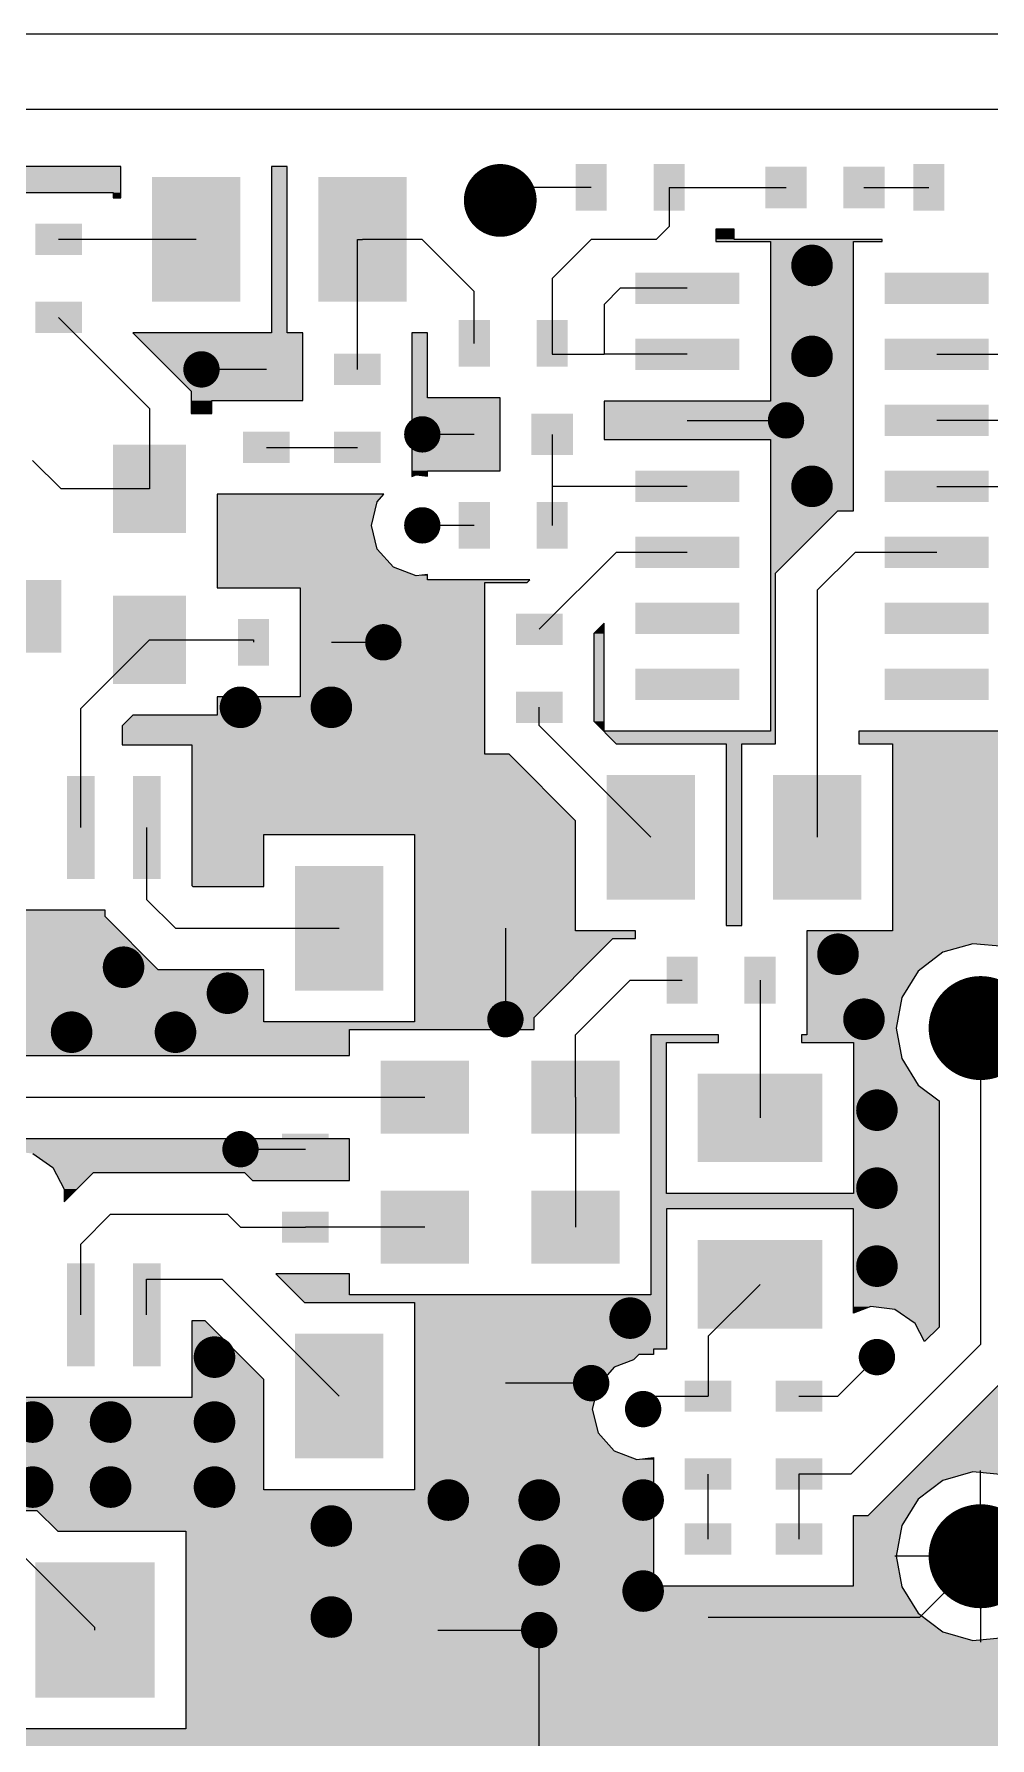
# Model space of a CAD drawing. Extents: x 295 to 953, y 10 to 290.
# Drawn here: x 731.6 to 761.9, y 186.8 to 240.8 of the extents above; entities that cross this region are included whole.
import ezdxf

# ---------------------------------------------------------------- set-up
doc = ezdxf.new("R2010")
doc.units = 0
doc.header["$LTSCALE"] = 5
doc.header["$MEASUREMENT"] = 0
doc.layers.get('0').update_dxf_attribs({"linetype": 'CONTINUOUS', "lineweight": 25})
doc.layers.add('16_COMP_GBR', color=1, linetype='CONTINUOUS')

msp = doc.modelspace()

# ---------------------------------------------------------------- linework, layer by layer
for points, const_width in [([(745.8, 235.563, 1), (746.955, 235.563, 1)], 1.155), ([(755.948, 233.5, 1), (756.608, 233.5, 1)], 0.66), ([(755.948, 230.613, 1), (756.608, 230.613, 1)], 0.66), ([(736.601, 230.2, 1), (737.179, 230.2, 1)], 0.577), ([(755.164, 228.583, 1), (755.741, 228.583, 1)], 0.577), ([(743.614, 228.138, 1), (744.191, 228.138, 1)], 0.577), ([(755.948, 226.488, 1), (756.608, 226.488, 1)], 0.66), ([(743.614, 225.25, 1), (744.191, 225.25, 1)], 0.577), ([(742.376, 221.538, 1), (742.954, 221.538, 1)], 0.577), ([(737.798, 219.475, 1), (738.458, 219.475, 1)], 0.66), ([(740.685, 219.475, 1), (741.345, 219.475, 1)], 0.66), ([(756.773, 211.638, 1), (757.433, 211.638, 1)], 0.66), ([(734.085, 211.225, 1), (734.745, 211.225, 1)], 0.66), ([(737.385, 210.4, 1), (738.045, 210.4, 1)], 0.66), ([(760.807, 209.294, 1), (762.457, 209.294, 1)], 1.65), ([(746.254, 209.575, 1), (746.831, 209.575, 1)], 0.577), ([(757.598, 209.575, 1), (758.258, 209.575, 1)], 0.66), ([(732.435, 209.163, 1), (733.095, 209.163, 1)], 0.66), ([(735.735, 209.163, 1), (736.395, 209.163, 1)], 0.66), ([(758.01, 206.688, 1), (758.67, 206.688, 1)], 0.66), ([(737.839, 205.45, 1), (738.416, 205.45, 1)], 0.577), ([(758.01, 204.213, 1), (758.67, 204.213, 1)], 0.66), ([(758.01, 201.738, 1), (758.67, 201.738, 1)], 0.66), ([(750.173, 200.088, 1), (750.833, 200.088, 1)], 0.66), ([(736.973, 198.85, 1), (737.633, 198.85, 1)], 0.66), ([(758.051, 198.85, 1), (758.629, 198.85, 1)], 0.577), ([(748.976, 198.025, 1), (749.554, 198.025, 1)], 0.577), ([(731.198, 196.788, 1), (731.858, 196.788, 1)], 0.66), ([(733.673, 196.788, 1), (734.333, 196.788, 1)], 0.66), ([(736.973, 196.788, 1), (737.633, 196.788, 1)], 0.66), ([(750.626, 197.2, 1), (751.204, 197.2, 1)], 0.577), ([(731.198, 194.725, 1), (731.858, 194.725, 1)], 0.66), ([(733.673, 194.725, 1), (734.333, 194.725, 1)], 0.66), ([(736.973, 194.725, 1), (737.633, 194.725, 1)], 0.66), ([(744.398, 194.313, 1), (745.058, 194.313, 1)], 0.66), ([(747.285, 194.313, 1), (747.945, 194.313, 1)], 0.66), ([(750.585, 194.313, 1), (751.245, 194.313, 1)], 0.66), ([(740.685, 193.488, 1), (741.345, 193.488, 1)], 0.66), ([(760.807, 192.53, 1), (762.457, 192.53, 1)], 1.65), ([(747.285, 192.25, 1), (747.945, 192.25, 1)], 0.66), ([(750.585, 191.425, 1), (751.245, 191.425, 1)], 0.66), ([(740.685, 190.6, 1), (741.345, 190.6, 1)], 0.66), ([(747.326, 190.188, 1), (747.904, 190.188, 1)], 0.577)]:
    msp.add_lwpolyline(points, format="xyb", close=True, dxfattribs=dict(const_width=const_width))
for points in [[(749.76, 236.718), (749.76, 235.233), (748.77, 236.718), (748.77, 235.233)], [(752.235, 236.718), (752.235, 235.233), (751.245, 236.718), (751.245, 235.233)], [(756.113, 236.635), (756.113, 235.315), (754.793, 236.635), (754.793, 235.315)], [(758.588, 236.635), (758.588, 235.315), (757.268, 236.635), (757.268, 235.315)], [(760.485, 236.718), (760.485, 235.233), (759.495, 236.718), (759.495, 235.233)], [(738.128, 236.305), (738.128, 232.345), (735.323, 236.305), (735.323, 232.345)], [(743.408, 236.305), (743.408, 232.345), (740.603, 236.305), (740.603, 232.345)], [(733.095, 234.82), (733.095, 233.83), (731.61, 234.82), (731.61, 233.83)], [(753.968, 233.269), (753.968, 232.279), (750.668, 233.269), (750.668, 232.279)], [(761.888, 233.269), (761.888, 232.279), (758.588, 233.269), (758.588, 232.279)], [(733.095, 232.345), (733.095, 231.355), (731.61, 232.345), (731.61, 231.355)], [(746.048, 231.768), (746.048, 230.283), (745.058, 231.768), (745.058, 230.283)], [(748.523, 231.768), (748.523, 230.283), (747.533, 231.768), (747.533, 230.283)], [(753.968, 231.174), (753.968, 230.184), (750.668, 231.174), (750.668, 230.184)], [(761.888, 231.174), (761.888, 230.184), (758.588, 231.174), (758.588, 230.184)], [(739.695, 230.695), (739.695, 229.705), (738.21, 230.695), (738.21, 229.705)], [(742.583, 230.695), (742.583, 229.705), (741.098, 230.695), (741.098, 229.705)], [(746.213, 228.798), (746.213, 227.478), (744.893, 228.798), (744.893, 227.478)], [(748.688, 228.798), (748.688, 227.478), (747.368, 228.798), (747.368, 227.478)], [(753.968, 229.078), (753.968, 228.088), (750.668, 229.078), (750.668, 228.088)], [(761.888, 229.078), (761.888, 228.088), (758.588, 229.078), (758.588, 228.088)], [(739.695, 228.22), (739.695, 227.23), (738.21, 228.22), (738.21, 227.23)], [(742.583, 228.22), (742.583, 227.23), (741.098, 228.22), (741.098, 227.23)], [(736.395, 227.808), (736.395, 225.003), (734.085, 227.808), (734.085, 225.003)], [(753.968, 226.983), (753.968, 225.993), (750.668, 226.983), (750.668, 225.993)], [(761.888, 226.983), (761.888, 225.993), (758.588, 226.983), (758.588, 225.993)], [(746.048, 225.993), (746.048, 224.508), (745.058, 225.993), (745.058, 224.508)], [(748.523, 225.993), (748.523, 224.508), (747.533, 225.993), (747.533, 224.508)], [(753.968, 224.887), (753.968, 223.897), (750.668, 224.887), (750.668, 223.897)], [(761.888, 224.887), (761.888, 223.897), (758.588, 224.887), (758.588, 223.897)], [(732.435, 223.518), (732.435, 221.208), (729.63, 223.518), (729.63, 221.208)], [(736.395, 223.023), (736.395, 220.218), (734.085, 223.023), (734.085, 220.218)], [(739.035, 222.28), (739.035, 220.795), (738.045, 222.28), (738.045, 220.795)], [(741.51, 222.28), (741.51, 220.795), (740.52, 222.28), (740.52, 220.795)], [(748.358, 222.445), (748.358, 221.455), (746.873, 222.445), (746.873, 221.455)], [(753.968, 222.792), (753.968, 221.802), (750.668, 222.792), (750.668, 221.802)], [(761.888, 222.792), (761.888, 221.802), (758.588, 222.792), (758.588, 221.802)], [(753.968, 220.696), (753.968, 219.706), (750.668, 220.696), (750.668, 219.706)], [(761.888, 220.696), (761.888, 219.706), (758.588, 220.696), (758.588, 219.706)], [(748.358, 219.97), (748.358, 218.98), (746.873, 219.97), (746.873, 218.98)], [(733.494, 217.29), (733.494, 214.021), (732.614, 217.29), (732.614, 214.021)], [(735.589, 217.29), (735.589, 214.021), (734.71, 217.29), (734.71, 214.021)], [(752.565, 217.33), (752.565, 213.37), (749.76, 217.33), (749.76, 213.37)], [(757.845, 217.33), (757.845, 213.37), (755.04, 217.33), (755.04, 213.37)], [(742.665, 214.443), (742.665, 210.483), (739.86, 214.443), (739.86, 210.483)], [(747.945, 214.443), (747.945, 210.483), (745.14, 214.443), (745.14, 210.483)], [(752.648, 211.555), (752.648, 210.07), (751.658, 211.555), (751.658, 210.07)], [(755.123, 211.555), (755.123, 210.07), (754.133, 211.555), (754.133, 210.07)], [(745.388, 208.255), (745.388, 205.945), (742.583, 208.255), (742.583, 205.945)], [(750.173, 208.255), (750.173, 205.945), (747.368, 208.255), (747.368, 205.945)], [(756.608, 207.843), (756.608, 205.038), (752.648, 207.843), (752.648, 205.038)], [(740.933, 205.945), (740.933, 204.955), (739.448, 205.945), (739.448, 204.955)], [(745.388, 204.13), (745.388, 201.82), (742.583, 204.13), (742.583, 201.82)], [(750.173, 204.13), (750.173, 201.82), (747.368, 204.13), (747.368, 201.82)], [(740.933, 203.47), (740.933, 202.48), (739.448, 203.47), (739.448, 202.48)], [(756.608, 202.563), (756.608, 199.758), (752.648, 202.563), (752.648, 199.758)], [(733.494, 201.829), (733.494, 198.56), (732.614, 201.829), (732.614, 198.56)], [(735.589, 201.829), (735.589, 198.56), (734.71, 201.829), (734.71, 198.56)], [(742.665, 199.593), (742.665, 195.633), (739.86, 199.593), (739.86, 195.633)], [(747.945, 199.593), (747.945, 195.633), (745.14, 199.593), (745.14, 195.633)], [(753.72, 198.108), (753.72, 197.118), (752.235, 198.108), (752.235, 197.118)], [(756.608, 198.108), (756.608, 197.118), (755.123, 198.108), (755.123, 197.118)], [(753.72, 195.633), (753.72, 194.643), (752.235, 195.633), (752.235, 194.643)], [(756.608, 195.633), (756.608, 194.643), (755.123, 195.633), (755.123, 194.643)], [(753.72, 193.57), (753.72, 192.58), (752.235, 193.57), (752.235, 192.58)], [(756.608, 193.57), (756.608, 192.58), (755.123, 193.57), (755.123, 192.58)], [(735.405, 192.333), (735.405, 188.043), (731.61, 192.333), (731.61, 188.043)], [(746.295, 192.333), (746.295, 188.043), (742.5, 192.333), (742.5, 188.043)], [(753.72, 191.095), (753.72, 190.105), (752.235, 191.095), (752.235, 190.105)], [(756.608, 191.095), (756.608, 190.105), (755.123, 191.095), (755.123, 190.105)]]:
    msp.add_solid(points)
at = {"layer": '16_COMP_GBR', "color": 7}
for p, q in [((796.785, 240.843), (649.358, 240.843)), ((794.64, 238.45), (708.428, 238.45)), ((734.333, 236.635), (709.748, 236.635)), ((734.333, 235.645), (734.333, 236.635)), ((739.118, 236.635), (739.118, 231.355)), ((739.613, 236.635), (739.118, 236.635)), ((739.613, 231.355), (739.613, 236.635)), ((730.62, 235.81), (734.085, 235.81)), ((734.085, 235.81), (734.085, 235.645)), ((746.378, 235.563), (746.79, 235.975)), ((749.265, 235.975), (746.79, 235.975)), ((751.74, 235.975), (755.453, 235.975)), ((751.74, 235.975), (751.74, 234.738)), ((757.928, 235.975), (759.99, 235.975)), ((734.085, 235.645), (734.333, 235.645)), ((751.328, 234.325), (751.74, 234.738)), ((736.725, 234.325), (732.353, 234.325)), ((741.84, 234.325), (742.005, 234.325)), ((741.84, 230.2), (741.84, 234.325)), ((743.903, 234.325), (742.005, 234.325)), ((743.903, 234.325), (745.553, 232.675)), ((748.028, 233.088), (749.265, 234.325)), ((751.328, 234.325), (749.265, 234.325)), ((753.225, 234.655), (753.225, 234.259)), ((753.803, 234.655), (753.225, 234.655)), ((753.225, 234.259), (754.958, 234.259)), ((753.803, 234.325), (753.803, 234.655)), ((758.505, 234.325), (753.803, 234.325)), ((754.958, 234.259), (754.958, 229.194)), ((757.598, 234.259), (758.505, 234.259)), ((757.598, 225.712), (757.598, 234.259)), ((758.505, 234.259), (758.505, 234.325)), ((748.028, 233.088), (748.028, 231.025)), ((745.553, 231.025), (745.553, 232.675)), ((749.678, 232.263), (750.189, 232.774)), ((752.318, 232.774), (750.189, 232.774)), ((749.678, 232.263), (749.678, 230.679)), ((732.353, 231.85), (735.24, 228.963)), ((739.118, 231.355), (734.715, 231.355)), ((734.715, 231.355), (736.56, 229.509)), ((740.108, 231.355), (739.613, 231.355)), ((740.108, 229.21), (740.108, 231.355)), ((743.573, 231.355), (743.573, 226.801)), ((744.068, 231.355), (743.573, 231.355)), ((744.068, 229.293), (744.068, 231.355)), ((748.028, 231.025), (748.028, 230.679)), ((748.028, 230.679), (749.678, 230.679)), ((752.318, 230.679), (749.678, 230.679)), ((760.238, 230.679), (762.531, 230.679)), ((738.953, 230.2), (736.89, 230.2)), ((736.56, 229.509), (736.56, 228.798)), ((735.24, 228.963), (735.24, 226.405)), ((736.56, 228.798), (737.22, 228.798)), ((737.22, 229.21), (740.108, 229.21)), ((737.22, 228.798), (737.22, 229.21)), ((746.378, 229.293), (744.068, 229.293)), ((746.378, 226.983), (746.378, 229.293)), ((749.678, 229.194), (749.678, 227.973)), ((754.958, 229.194), (749.678, 229.194)), ((752.318, 228.583), (755.453, 228.583)), ((762.465, 228.583), (760.238, 228.583)), ((738.953, 227.725), (741.84, 227.725)), ((745.553, 228.138), (743.903, 228.138)), ((748.028, 228.138), (748.028, 226.488)), ((749.678, 227.973), (754.958, 227.973)), ((754.958, 227.973), (754.958, 218.716)), ((731.528, 227.313), (732.435, 226.405)), ((743.573, 226.801), (743.708, 226.854)), ((743.708, 226.854), (744.068, 226.809)), ((744.068, 226.983), (746.378, 226.983)), ((744.068, 226.809), (744.068, 226.983)), ((735.24, 226.405), (732.435, 226.405)), ((737.385, 226.24), (737.385, 223.27)), ((742.685, 226.24), (737.385, 226.24)), ((742.474, 226.001), (742.685, 226.24)), ((752.318, 226.488), (748.028, 226.488)), ((748.028, 226.488), (748.028, 225.25)), ((760.238, 226.488), (765.765, 226.488)), ((742.287, 225.25), (742.474, 226.001)), ((755.123, 223.734), (757.101, 225.712)), ((757.101, 225.712), (757.598, 225.712)), ((742.474, 224.499), (742.287, 225.25)), ((745.553, 225.25), (743.903, 225.25)), ((742.985, 223.922), (742.474, 224.499)), ((743.708, 223.648), (742.985, 223.922)), ((747.615, 221.95), (750.057, 224.392)), ((752.318, 224.392), (750.057, 224.392)), ((756.443, 223.188), (757.647, 224.392)), ((760.238, 224.392), (757.647, 224.392)), ((744.068, 223.691), (743.708, 223.648)), ((744.068, 223.518), (744.068, 223.691)), ((747.316, 223.518), (744.068, 223.518)), ((745.883, 223.435), (747.234, 223.435)), ((745.883, 217.99), (745.883, 223.435)), ((747.234, 223.435), (747.316, 223.518)), ((755.123, 218.32), (755.123, 223.734)), ((737.385, 223.27), (740.025, 223.27)), ((740.025, 223.27), (740.025, 219.805)), ((756.443, 223.188), (756.443, 215.35)), ((749.678, 222.146), (749.348, 221.816)), ((749.348, 221.816), (749.348, 219.033)), ((749.678, 218.716), (749.678, 222.146)), ((735.24, 221.62), (733.054, 219.434)), ((735.24, 221.62), (738.54, 221.62)), ((738.54, 221.62), (738.54, 221.538)), ((741.015, 221.538), (742.665, 221.538)), ((737.385, 219.805), (737.385, 219.228)), ((740.025, 219.805), (737.385, 219.805)), ((733.054, 215.655), (733.054, 219.434)), ((734.715, 219.228), (734.374, 218.888)), ((737.385, 219.228), (734.715, 219.228)), ((747.615, 218.898), (747.615, 219.475)), ((749.348, 219.033), (750.06, 218.32)), ((734.374, 218.888), (734.374, 218.28)), ((751.163, 215.35), (747.615, 218.898)), ((754.958, 218.716), (749.678, 218.716)), ((757.763, 218.716), (757.763, 218.32)), ((762.878, 218.716), (757.763, 218.716)), ((734.374, 218.28), (736.58, 218.28)), ((736.58, 218.28), (736.58, 213.816)), ((746.656, 217.99), (745.883, 217.99)), ((748.77, 215.876), (746.656, 217.99)), ((750.06, 218.32), (753.555, 218.32)), ((753.555, 218.32), (753.555, 212.545)), ((754.05, 218.32), (755.123, 218.32)), ((754.05, 212.545), (754.05, 218.32)), ((757.763, 218.32), (758.835, 218.32)), ((758.835, 218.32), (758.835, 212.38)), ((748.77, 212.38), (748.77, 215.876)), ((735.149, 215.655), (735.149, 213.378)), ((738.87, 215.433), (743.655, 215.433)), ((738.87, 213.783), (738.87, 215.433)), ((743.655, 215.433), (743.655, 209.493)), ((736.58, 213.816), (736.611, 213.783)), ((736.611, 213.783), (738.87, 213.783)), ((736.065, 212.463), (735.149, 213.378)), ((733.829, 213.032), (729.529, 213.032)), ((733.829, 212.832), (733.829, 213.032)), ((735.519, 211.143), (733.829, 212.832)), ((753.555, 212.545), (754.05, 212.545)), ((736.065, 212.463), (741.263, 212.463)), ((746.543, 212.463), (746.543, 209.575)), ((747.45, 209.626), (749.956, 212.132)), ((750.668, 212.38), (748.77, 212.38)), ((749.956, 212.132), (750.668, 212.132)), ((750.668, 212.132), (750.668, 212.38)), ((756.113, 212.38), (756.113, 209.08)), ((758.835, 212.38), (756.113, 212.38)), ((760.434, 211.699), (759.647, 211.105)), ((761.384, 211.969), (760.434, 211.699)), ((762.368, 211.878), (761.384, 211.969)), ((738.87, 211.143), (735.519, 211.143)), ((738.87, 209.493), (738.87, 211.143)), ((759.647, 211.105), (759.127, 210.265)), ((750.503, 210.813), (748.77, 209.08)), ((750.503, 210.813), (752.153, 210.813)), ((754.628, 210.813), (754.628, 206.44)), ((759.127, 210.265), (758.946, 209.294)), ((743.655, 209.493), (738.87, 209.493)), ((747.45, 209.245), (747.45, 209.626)), ((758.946, 209.294), (759.127, 208.324)), ((761.632, 209.294), (761.632, 199.254)), ((741.593, 209.245), (747.45, 209.245)), ((741.593, 208.42), (741.593, 209.245)), ((748.77, 207.1), (748.77, 209.08)), ((751.163, 209.08), (751.163, 200.83)), ((753.308, 209.08), (751.163, 209.08)), ((751.658, 208.833), (753.308, 208.833)), ((751.658, 204.048), (751.658, 208.833)), ((753.308, 208.833), (753.308, 209.08)), ((755.948, 209.08), (755.948, 208.833)), ((756.113, 209.08), (755.948, 209.08)), ((755.948, 208.833), (757.598, 208.833)), ((757.598, 208.833), (757.598, 204.048)), ((728.094, 208.42), (741.593, 208.42)), ((759.127, 208.324), (759.647, 207.484)), ((759.647, 207.484), (760.312, 206.983)), ((728.64, 207.1), (743.985, 207.1)), ((748.77, 207.1), (748.77, 202.975)), ((760.312, 206.983), (760.312, 199.8)), ((741.593, 205.78), (729.186, 205.78)), ((741.593, 204.46), (741.593, 205.78)), ((731.531, 205.31), (732.168, 204.871)), ((738.128, 205.45), (740.19, 205.45)), ((732.168, 204.871), (732.526, 204.186)), ((732.526, 203.779), (733.456, 204.707)), ((733.456, 204.707), (738.261, 204.707)), ((738.261, 204.707), (738.51, 204.46)), ((738.51, 204.46), (741.593, 204.46)), ((732.526, 204.186), (732.526, 203.779)), ((757.598, 204.048), (751.658, 204.048)), ((734.003, 203.388), (733.054, 202.439)), ((734.003, 203.388), (737.715, 203.388)), ((738.128, 202.975), (737.715, 203.388)), ((751.658, 203.553), (751.658, 200.058)), ((757.598, 203.553), (751.658, 203.553)), ((757.598, 200.246), (757.598, 203.553)), ((738.128, 202.975), (740.19, 202.975)), ((743.985, 202.975), (740.19, 202.975)), ((733.054, 200.195), (733.054, 202.439)), ((735.149, 201.325), (737.55, 201.325)), ((735.149, 200.195), (735.149, 201.325)), ((741.263, 197.613), (737.55, 201.325)), ((739.253, 201.49), (740.16, 200.583)), ((741.593, 201.49), (739.253, 201.49)), ((741.593, 200.83), (741.593, 201.49)), ((751.163, 200.83), (741.593, 200.83)), ((754.628, 201.16), (752.978, 199.51)), ((740.16, 200.583), (743.655, 200.583)), ((743.655, 200.583), (743.655, 194.643)), ((758.145, 200.454), (757.598, 200.246)), ((758.913, 200.36), (758.145, 200.454)), ((759.549, 199.921), (758.913, 200.36)), ((736.58, 200.005), (736.58, 197.571)), ((737.004, 200.005), (736.58, 200.005)), ((738.87, 198.139), (737.004, 200.005)), ((751.658, 200.058), (751.658, 200.056)), ((751.658, 200.056), (751.658, 199.098)), ((759.853, 199.342), (759.549, 199.921)), ((760.312, 199.8), (759.853, 199.342)), ((751.245, 199.098), (751.245, 198.932)), ((751.658, 199.098), (751.245, 199.098)), ((752.978, 199.51), (752.978, 197.613)), ((757.515, 195.138), (761.632, 199.254)), ((749.998, 198.528), (749.486, 197.951)), ((750.608, 198.761), (749.998, 198.528)), ((750.781, 198.932), (750.608, 198.761)), ((751.245, 198.932), (750.781, 198.932)), ((758.34, 198.85), (757.103, 197.613)), ((758.061, 193.818), (762.952, 198.708)), ((738.87, 194.643), (738.87, 198.139)), ((749.265, 198.025), (746.543, 198.025)), ((749.486, 197.951), (749.3, 197.2)), ((736.58, 197.571), (730.373, 197.571)), ((750.915, 197.2), (751.328, 197.613)), ((751.328, 197.613), (752.978, 197.613)), ((755.865, 197.613), (757.103, 197.613)), ((749.3, 197.2), (749.486, 196.449)), ((749.486, 196.449), (749.998, 195.872)), ((749.998, 195.872), (750.72, 195.598)), ((750.72, 195.598), (751.245, 195.661)), ((751.245, 195.661), (751.245, 191.59)), ((761.632, 192.53), (761.632, 195.255)), ((752.978, 193.075), (752.978, 195.138)), ((757.515, 195.138), (755.865, 195.138)), ((755.865, 195.138), (755.865, 193.075)), ((760.434, 194.935), (759.647, 194.341)), ((761.384, 195.205), (760.434, 194.935)), ((762.368, 195.114), (761.384, 195.205)), ((743.655, 194.643), (738.87, 194.643)), ((759.647, 194.341), (759.127, 193.501)), ((730.538, 193.983), (731.661, 193.983)), ((731.661, 193.983), (732.323, 193.323)), ((757.598, 193.818), (758.061, 193.818)), ((757.598, 191.59), (757.598, 193.818)), ((732.323, 193.323), (736.395, 193.323)), ((736.395, 193.323), (736.395, 187.053)), ((759.127, 193.501), (758.946, 192.53)), ((731.115, 192.663), (733.508, 190.27)), ((761.632, 192.53), (758.908, 192.53)), ((758.946, 192.53), (759.127, 191.56)), ((761.632, 192.53), (759.701, 190.6)), ((761.632, 192.53), (761.632, 189.806)), ((761.632, 192.53), (764.356, 192.53)), ((751.245, 191.59), (757.598, 191.59)), ((759.127, 191.56), (759.647, 190.72)), ((752.978, 190.6), (755.865, 190.6)), ((755.865, 190.6), (759.701, 190.6)), ((759.647, 190.72), (760.434, 190.126)), ((733.508, 190.188), (733.508, 190.27)), ((744.398, 190.188), (747.615, 190.188)), ((747.615, 186.475), (747.615, 190.188)), ((760.434, 190.126), (761.384, 189.856)), ((761.384, 189.856), (762.368, 189.947)), ((736.395, 187.053), (730.62, 187.053))]:
    msp.add_line(p, q, dxfattribs=at)
for points in [[(709.748, 235.81), (709.748, 236.635), (734.333, 235.81), (734.333, 236.635)], [(709.748, 236.635), (709.748, 236.635), (734.333, 236.635), (709.748, 236.635)], [(739.118, 231.355), (739.118, 236.635), (739.613, 231.355), (739.613, 236.635)], [(739.118, 236.635), (739.118, 236.635), (739.613, 236.635), (739.118, 236.635)], [(709.748, 235.81), (709.748, 235.81), (730.62, 235.81), (734.085, 235.81)], [(734.085, 235.645), (734.085, 235.81), (734.333, 235.645), (734.333, 235.81)], [(753.225, 234.325), (753.225, 234.655), (753.803, 234.325), (753.803, 234.655)], [(753.225, 234.655), (753.225, 234.655), (753.803, 234.655), (753.225, 234.655)], [(753.225, 234.259), (753.225, 234.325), (758.505, 234.259), (758.505, 234.325)], [(753.225, 234.325), (753.225, 234.325), (758.505, 234.325), (753.803, 234.325)], [(754.958, 229.194), (754.958, 234.259), (757.598, 229.194), (757.598, 234.259)], [(754.958, 234.259), (754.958, 234.259), (757.598, 234.259), (758.505, 234.259)], [(736.56, 229.509), (734.715, 231.355), (740.108, 229.509), (740.108, 231.355)], [(734.907, 231.355), (737.012, 231.355), (740.108, 231.355), (739.613, 231.355)], [(743.573, 229.293), (743.573, 231.355), (744.068, 229.293), (744.068, 231.355)], [(743.573, 231.355), (743.573, 231.355), (744.068, 231.355), (743.573, 231.355)], [(736.56, 229.21), (736.56, 229.509), (740.108, 229.21), (740.108, 229.509)], [(736.56, 228.798), (736.56, 229.21), (737.22, 228.798), (737.22, 229.21)], [(736.56, 229.21), (736.56, 229.21), (737.22, 229.21), (740.108, 229.21)], [(743.573, 229.292), (743.573, 229.293), (746.378, 229.292), (744.068, 229.293)], [(743.573, 226.983), (743.573, 229.292), (746.378, 226.983), (746.378, 229.292)], [(749.678, 227.973), (749.678, 229.194), (757.598, 227.973), (757.598, 229.194)], [(754.958, 225.712), (754.958, 227.973), (757.598, 225.712), (757.598, 227.973)], [(743.573, 226.982), (743.573, 226.983), (744.068, 226.982), (746.378, 226.983)], [(743.573, 226.854), (743.573, 226.982), (744.068, 226.854), (744.068, 226.982)], [(743.573, 226.801), (743.573, 226.854), (743.573, 226.801), (743.708, 226.854)], [(744.068, 226.809), (743.708, 226.854), (744.068, 226.809), (744.068, 226.854)], [(737.385, 226.001), (737.385, 226.24), (742.474, 226.001), (742.685, 226.24)], [(737.385, 226.24), (737.385, 226.24), (742.685, 226.24), (737.385, 226.24)], [(737.385, 225.25), (737.385, 226.001), (742.287, 225.25), (742.474, 226.001)], [(754.958, 223.734), (754.958, 225.712), (755.123, 223.734), (757.101, 225.712)], [(754.958, 225.712), (754.958, 225.712), (757.101, 225.712), (757.598, 225.712)], [(737.385, 224.499), (737.385, 225.25), (742.474, 224.499), (742.287, 225.25)], [(737.385, 223.922), (737.385, 224.499), (742.985, 223.922), (742.474, 224.499)], [(737.385, 223.648), (737.385, 223.922), (743.708, 223.648), (742.985, 223.922)], [(737.385, 223.518), (737.385, 223.648), (744.068, 223.518), (744.068, 223.648)], [(737.385, 223.517), (737.385, 223.518), (747.316, 223.517), (744.068, 223.518)], [(737.385, 223.435), (737.385, 223.517), (747.234, 223.435), (747.316, 223.517)], [(737.385, 223.27), (737.385, 223.435), (745.883, 223.27), (745.883, 223.435)], [(737.385, 223.435), (737.385, 223.435), (745.883, 223.435), (747.234, 223.435)], [(743.708, 223.648), (744.068, 223.691), (744.068, 223.648), (744.068, 223.691)], [(754.958, 218.716), (754.958, 223.734), (755.123, 218.716), (755.123, 223.734)], [(740.025, 219.805), (740.025, 223.27), (745.883, 219.805), (745.883, 223.27)], [(749.348, 221.816), (749.678, 222.146), (749.678, 221.816), (749.678, 222.146)], [(749.348, 219.033), (749.348, 221.816), (749.678, 219.033), (749.678, 221.816)], [(737.385, 219.228), (737.385, 219.805), (745.883, 219.228), (745.883, 219.805)], [(734.374, 218.888), (734.715, 219.228), (745.883, 218.888), (745.883, 219.228)], [(749.664, 218.716), (749.348, 219.033), (749.678, 218.716), (749.678, 219.033)], [(734.374, 218.28), (734.374, 218.888), (745.883, 218.28), (745.883, 218.888)], [(750.06, 218.32), (749.664, 218.716), (755.123, 218.32), (755.123, 218.716)], [(757.763, 218.32), (757.763, 218.716), (766.838, 218.32), (766.838, 218.716)], [(757.763, 218.716), (757.763, 218.716), (761.384, 218.716), (757.763, 218.716)], [(736.58, 217.99), (736.58, 218.28), (745.883, 217.99), (745.883, 218.28)], [(736.58, 215.876), (736.58, 217.99), (748.77, 215.876), (746.656, 217.99)], [(736.58, 217.99), (736.58, 217.99), (746.656, 217.99), (745.883, 217.99)], [(753.555, 212.545), (753.555, 218.32), (754.05, 212.545), (754.05, 218.32)], [(753.555, 218.32), (753.555, 218.32), (754.05, 218.32), (755.123, 218.32)], [(758.835, 218.31), (758.835, 218.32), (766.838, 218.31), (766.838, 218.32)], [(758.835, 215.598), (758.835, 218.31), (769.55, 215.598), (766.838, 218.31)], [(736.58, 215.433), (736.58, 215.876), (748.77, 215.433), (748.77, 215.876)], [(736.58, 215.432), (736.58, 215.433), (738.87, 215.432), (743.655, 215.433)], [(736.58, 213.816), (736.58, 215.432), (738.87, 213.816), (738.87, 215.432)], [(743.655, 212.38), (743.655, 215.433), (748.77, 212.38), (748.77, 215.433)], [(758.835, 215.597), (758.835, 215.598), (776.95, 215.597), (769.55, 215.598)], [(758.835, 212.38), (758.835, 215.597), (795.043, 212.38), (791.825, 215.597)], [(736.611, 213.783), (736.58, 213.816), (738.87, 213.783), (738.87, 213.816)], [(728.087, 212.832), (728.087, 213.032), (733.829, 212.832), (733.829, 213.032)], [(728.087, 213.032), (728.087, 213.032), (733.829, 213.032), (729.529, 213.032)], [(728.087, 212.519), (728.087, 212.832), (734.143, 212.519), (733.829, 212.832)], [(726.711, 211.143), (728.087, 212.519), (735.519, 211.143), (734.143, 212.519)], [(743.655, 212.132), (743.655, 212.38), (750.668, 212.132), (750.668, 212.38)], [(743.655, 212.38), (743.655, 212.38), (750.668, 212.38), (748.77, 212.38)], [(743.655, 212.132), (743.655, 212.132), (749.956, 212.132), (750.668, 212.132)], [(743.655, 209.626), (743.655, 212.132), (747.45, 209.626), (749.956, 212.132)], [(756.113, 211.969), (756.113, 212.38), (795.453, 211.969), (795.043, 212.38)], [(756.113, 211.699), (756.113, 211.969), (760.434, 211.699), (761.384, 211.969)], [(756.113, 211.105), (756.113, 211.699), (759.647, 211.105), (760.434, 211.699)], [(762.368, 211.878), (761.384, 211.969), (788.307, 211.878), (788.626, 211.969)], [(713.46, 211.142), (713.46, 211.143), (738.87, 211.142), (735.519, 211.143)], [(713.46, 210.235), (713.46, 211.142), (738.87, 210.235), (738.87, 211.142)], [(756.113, 210.265), (756.113, 211.105), (759.127, 210.265), (759.647, 211.105)], [(717.585, 209.493), (717.585, 210.235), (738.87, 209.493), (738.87, 210.235)], [(756.113, 209.294), (756.113, 210.265), (758.946, 209.294), (759.127, 210.265)], [(717.585, 209.245), (717.585, 209.493), (747.45, 209.245), (747.45, 209.493)], [(743.655, 209.493), (743.655, 209.626), (747.45, 209.493), (747.45, 209.626)], [(756.113, 209.08), (756.113, 209.294), (758.986, 209.08), (758.946, 209.294)], [(717.585, 208.885), (717.585, 209.245), (741.593, 208.885), (741.593, 209.245)], [(717.585, 209.245), (717.585, 209.245), (741.593, 209.245), (747.45, 209.245)], [(718.05, 208.42), (717.585, 208.885), (741.593, 208.42), (741.593, 208.885)], [(751.163, 208.833), (751.163, 209.08), (753.308, 208.833), (753.308, 209.08)], [(751.163, 209.08), (751.163, 209.08), (753.308, 209.08), (751.163, 209.08)], [(751.163, 208.832), (751.163, 208.833), (751.658, 208.832), (753.308, 208.833)], [(751.163, 204.048), (751.163, 208.832), (751.658, 204.048), (751.658, 208.832)], [(755.948, 208.833), (755.948, 209.08), (759.032, 208.833), (758.986, 209.08)], [(757.598, 208.324), (757.598, 208.833), (759.127, 208.324), (759.032, 208.833)], [(718.05, 208.42), (718.05, 208.42), (728.094, 208.42), (741.593, 208.42)], [(757.598, 207.484), (757.598, 208.324), (759.647, 207.484), (759.127, 208.324)], [(757.598, 206.983), (757.598, 207.484), (760.312, 206.983), (759.647, 207.484)], [(757.598, 204.048), (757.598, 206.983), (760.312, 204.048), (760.312, 206.983)], [(728.81, 205.404), (729.186, 205.78), (741.593, 205.404), (741.593, 205.78)], [(729.186, 205.78), (729.186, 205.78), (741.593, 205.78), (729.186, 205.78)], [(731.531, 205.31), (730.764, 205.404), (741.593, 205.31), (741.593, 205.404)], [(732.168, 204.871), (731.531, 205.31), (741.593, 204.871), (741.593, 205.31)], [(732.253, 204.707), (732.168, 204.871), (741.593, 204.707), (741.593, 204.871)], [(732.253, 204.707), (732.253, 204.707), (733.456, 204.707), (738.261, 204.707)], [(732.526, 204.186), (732.253, 204.707), (732.934, 204.186), (733.456, 204.707)], [(738.51, 204.46), (738.261, 204.707), (741.593, 204.46), (741.593, 204.707)], [(732.526, 203.779), (732.526, 204.186), (732.526, 203.779), (732.934, 204.186)], [(751.163, 203.553), (751.163, 204.048), (760.312, 203.553), (760.312, 204.048)], [(751.163, 203.552), (751.163, 203.553), (751.658, 203.552), (757.598, 203.553)], [(751.163, 200.83), (751.163, 203.552), (751.658, 200.83), (751.658, 203.552)], [(757.598, 200.454), (757.598, 203.553), (760.312, 200.454), (760.312, 203.553)], [(739.913, 200.83), (739.253, 201.49), (741.593, 200.83), (741.593, 201.49)], [(739.253, 201.49), (739.253, 201.49), (741.593, 201.49), (739.253, 201.49)], [(740.16, 200.583), (739.913, 200.83), (751.658, 200.583), (751.658, 200.83)], [(743.655, 199.098), (743.655, 200.583), (751.658, 199.098), (751.658, 200.583)], [(757.598, 200.246), (757.598, 200.454), (757.598, 200.246), (758.145, 200.454)], [(758.913, 200.36), (758.145, 200.454), (760.312, 200.36), (760.312, 200.454)], [(759.549, 199.921), (758.913, 200.36), (760.312, 199.921), (760.312, 200.36)], [(736.58, 198.139), (736.58, 200.005), (738.87, 198.139), (737.004, 200.005)], [(736.58, 200.005), (736.58, 200.005), (737.004, 200.005), (736.58, 200.005)], [(759.613, 199.8), (759.549, 199.921), (760.312, 199.8), (760.312, 199.921)], [(759.853, 199.342), (759.613, 199.8), (759.853, 199.342), (760.312, 199.8)], [(743.655, 199.097), (743.655, 199.098), (751.245, 199.097), (751.658, 199.098)], [(743.655, 198.932), (743.655, 199.097), (751.245, 198.932), (751.245, 199.097)], [(743.655, 198.932), (743.655, 198.932), (750.781, 198.932), (751.245, 198.932)], [(743.655, 198.761), (743.655, 198.932), (750.608, 198.761), (750.781, 198.932)], [(743.655, 198.528), (743.655, 198.761), (749.998, 198.528), (750.608, 198.761)], [(743.655, 197.951), (743.655, 198.528), (749.486, 197.951), (749.998, 198.528)], [(736.58, 197.571), (736.58, 198.139), (738.87, 197.571), (738.87, 198.139)], [(743.655, 197.2), (743.655, 197.951), (749.3, 197.2), (749.486, 197.951)], [(761.445, 197.2), (762.482, 198.238), (792.743, 197.2), (792.743, 198.238)], [(730.373, 196.045), (730.373, 197.571), (738.87, 196.045), (738.87, 197.571)], [(743.655, 196.449), (743.655, 197.2), (749.486, 196.449), (749.3, 197.2)], [(759.45, 195.205), (761.384, 197.139), (792.578, 195.205), (792.578, 197.139)], [(761.384, 197.139), (761.445, 197.2), (792.578, 197.139), (792.578, 197.2)], [(761.445, 197.2), (761.445, 197.2), (792.578, 197.2), (792.743, 197.2)], [(743.655, 195.872), (743.655, 196.449), (749.998, 195.872), (749.486, 196.449)], [(730.538, 194.643), (730.538, 196.045), (738.87, 194.643), (738.87, 196.045)], [(743.655, 195.598), (743.655, 195.872), (750.72, 195.598), (749.998, 195.872)], [(743.655, 194.643), (743.655, 195.598), (751.245, 194.643), (751.245, 195.598)], [(750.72, 195.598), (751.245, 195.661), (751.245, 195.598), (751.245, 195.661)], [(758.585, 194.341), (759.179, 194.935), (759.647, 194.341), (760.434, 194.935)], [(759.179, 194.935), (759.45, 195.205), (760.434, 194.935), (761.384, 195.205)], [(762.368, 195.114), (761.384, 195.205), (788.307, 195.114), (788.626, 195.205)], [(730.538, 193.983), (730.538, 194.643), (751.245, 193.983), (751.245, 194.643)], [(758.061, 193.818), (758.585, 194.341), (759.323, 193.818), (759.647, 194.341)], [(732.323, 193.323), (731.661, 193.983), (751.245, 193.323), (751.245, 193.983)], [(757.598, 193.501), (757.598, 193.818), (759.127, 193.501), (759.323, 193.818)], [(736.395, 191.59), (736.395, 193.323), (751.245, 191.59), (751.245, 193.323)], [(757.598, 192.53), (757.598, 193.501), (758.946, 192.53), (759.127, 193.501)], [(757.598, 191.59), (757.598, 192.53), (759.122, 191.59), (758.946, 192.53)], [(736.395, 191.56), (736.395, 191.59), (759.127, 191.56), (759.122, 191.59)], [(736.395, 190.72), (736.395, 191.56), (759.647, 190.72), (759.127, 191.56)], [(736.395, 190.126), (736.395, 190.72), (760.434, 190.126), (759.647, 190.72)], [(736.395, 189.856), (736.395, 190.126), (761.384, 189.856), (760.434, 190.126)], [(736.395, 187.053), (736.395, 189.856), (788.814, 187.053), (791.616, 189.856)], [(761.384, 189.856), (762.368, 189.947), (788.626, 189.856), (788.307, 189.947)], [(705.426, 185.733), (706.746, 187.053), (787.494, 185.733), (788.813, 187.053)], [(730.62, 187.053), (736.395, 187.053), (788.813, 187.053), (788.814, 187.053)]]:
    msp.add_solid(points, dxfattribs=at)

doc.saveas('drawing.dxf')
